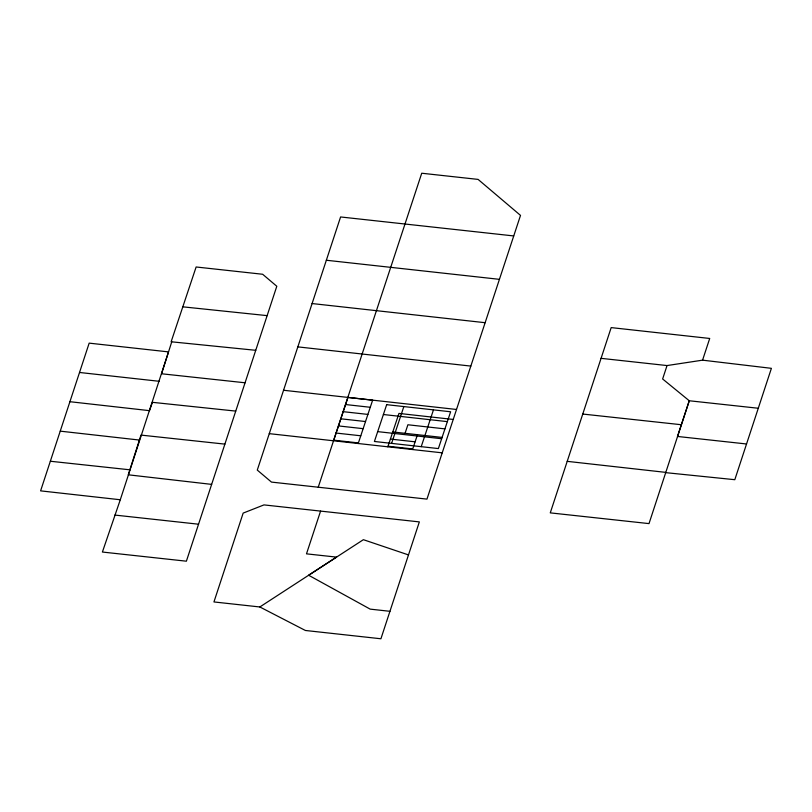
<?xml version="1.0" encoding="UTF-8"?>
<svg xmlns="http://www.w3.org/2000/svg" width="812" height="812" viewBox="0 0 812 812"><rect width="100%" height="100%" fill="white"/><g stroke="black" fill="none" stroke-linecap="round" stroke-linejoin="round"><path stroke-width="1.22" d="M120.288 499.756L40.6 490.864L89.168 343.141L168.531 351.89L120.288 499.756L102.393 552.038L186.384 561.193L276.801 286.26L262.652 274.263L196.128 266.986L171.129 341.771L255.75 350.307M171.738 341.832L161.568 373.774L245.092 382.787M513.722 235.937L340.593 216.956L257.282 470.087L271.472 482.095L426.96 499.116L520.512 215.393L478.095 179.401L421.732 173.23L318.233 487.21M389.943 611.304L380.919 638.77L305.393 630.477L259.84 606.97L213.942 601.946L243.164 513.093L263.971 504.902L419.347 521.903L389.943 611.304L370.181 609.132L308.631 575.241L363.38 539.686L408.507 554.931M702.563 360.163L709.708 338.462L611.182 327.601L550.272 512.869L649.011 523.608L689.266 400.763L662.633 378.981L667.038 365.562L702.563 360.163L771.4 368.333L734.809 479.699L665.87 472.665M320.578 511.103L306.489 553.845L336.544 557.113L259.84 606.97M358.204 443.514L372.647 400.154L347.962 397.413L333.712 440.175L358.407 442.916M387.832 446.803L398.956 413.42L453.228 419.449M391.587 443.382L403.838 406.579M405.056 433.314L407.898 424.767L444.935 428.878M417.469 434.694L412.729 448.955L388.034 446.214M421.215 446.671L433.466 409.867M182.548 306.804L267.168 315.635M235.734 411.095L152.423 402.326L149.51 410.659L69.933 401.707M224.894 444.123L140.973 435.09L128.286 474.807L211.627 484.378M758.276 408.253L689.266 400.763L677.492 436.46L746.543 443.981M582.772 414.049L681.339 424.727M50.374 461.246L129.849 469.803M114.878 515.072L198.544 524.207M326.333 260.246L499.421 279.338M312.072 303.546L485.129 322.699M601.042 358.336L667.038 365.562M297.821 346.876L470.838 366.09M79.535 372.475L159.142 381.285M345.587 404.538L370.272 407.279M383.396 414.516L447.351 421.621M343.212 411.674L367.897 414.414M340.837 418.799L365.532 421.54M338.462 425.924L363.157 428.665M392.785 431.954L442.093 437.424M377.702 431.629L441.657 438.724M336.087 433.05L360.782 435.79M390.41 439.079L415.094 441.819M269.269 433.649L442.246 452.842M283.561 390.257L456.506 409.471M567.212 461.348L665.728 472.371M60.261 431.152L139.41 440.053M386.674 404.67L374.413 441.474L438.378 448.569L450.63 411.775L386.674 404.67"/></g></svg>
